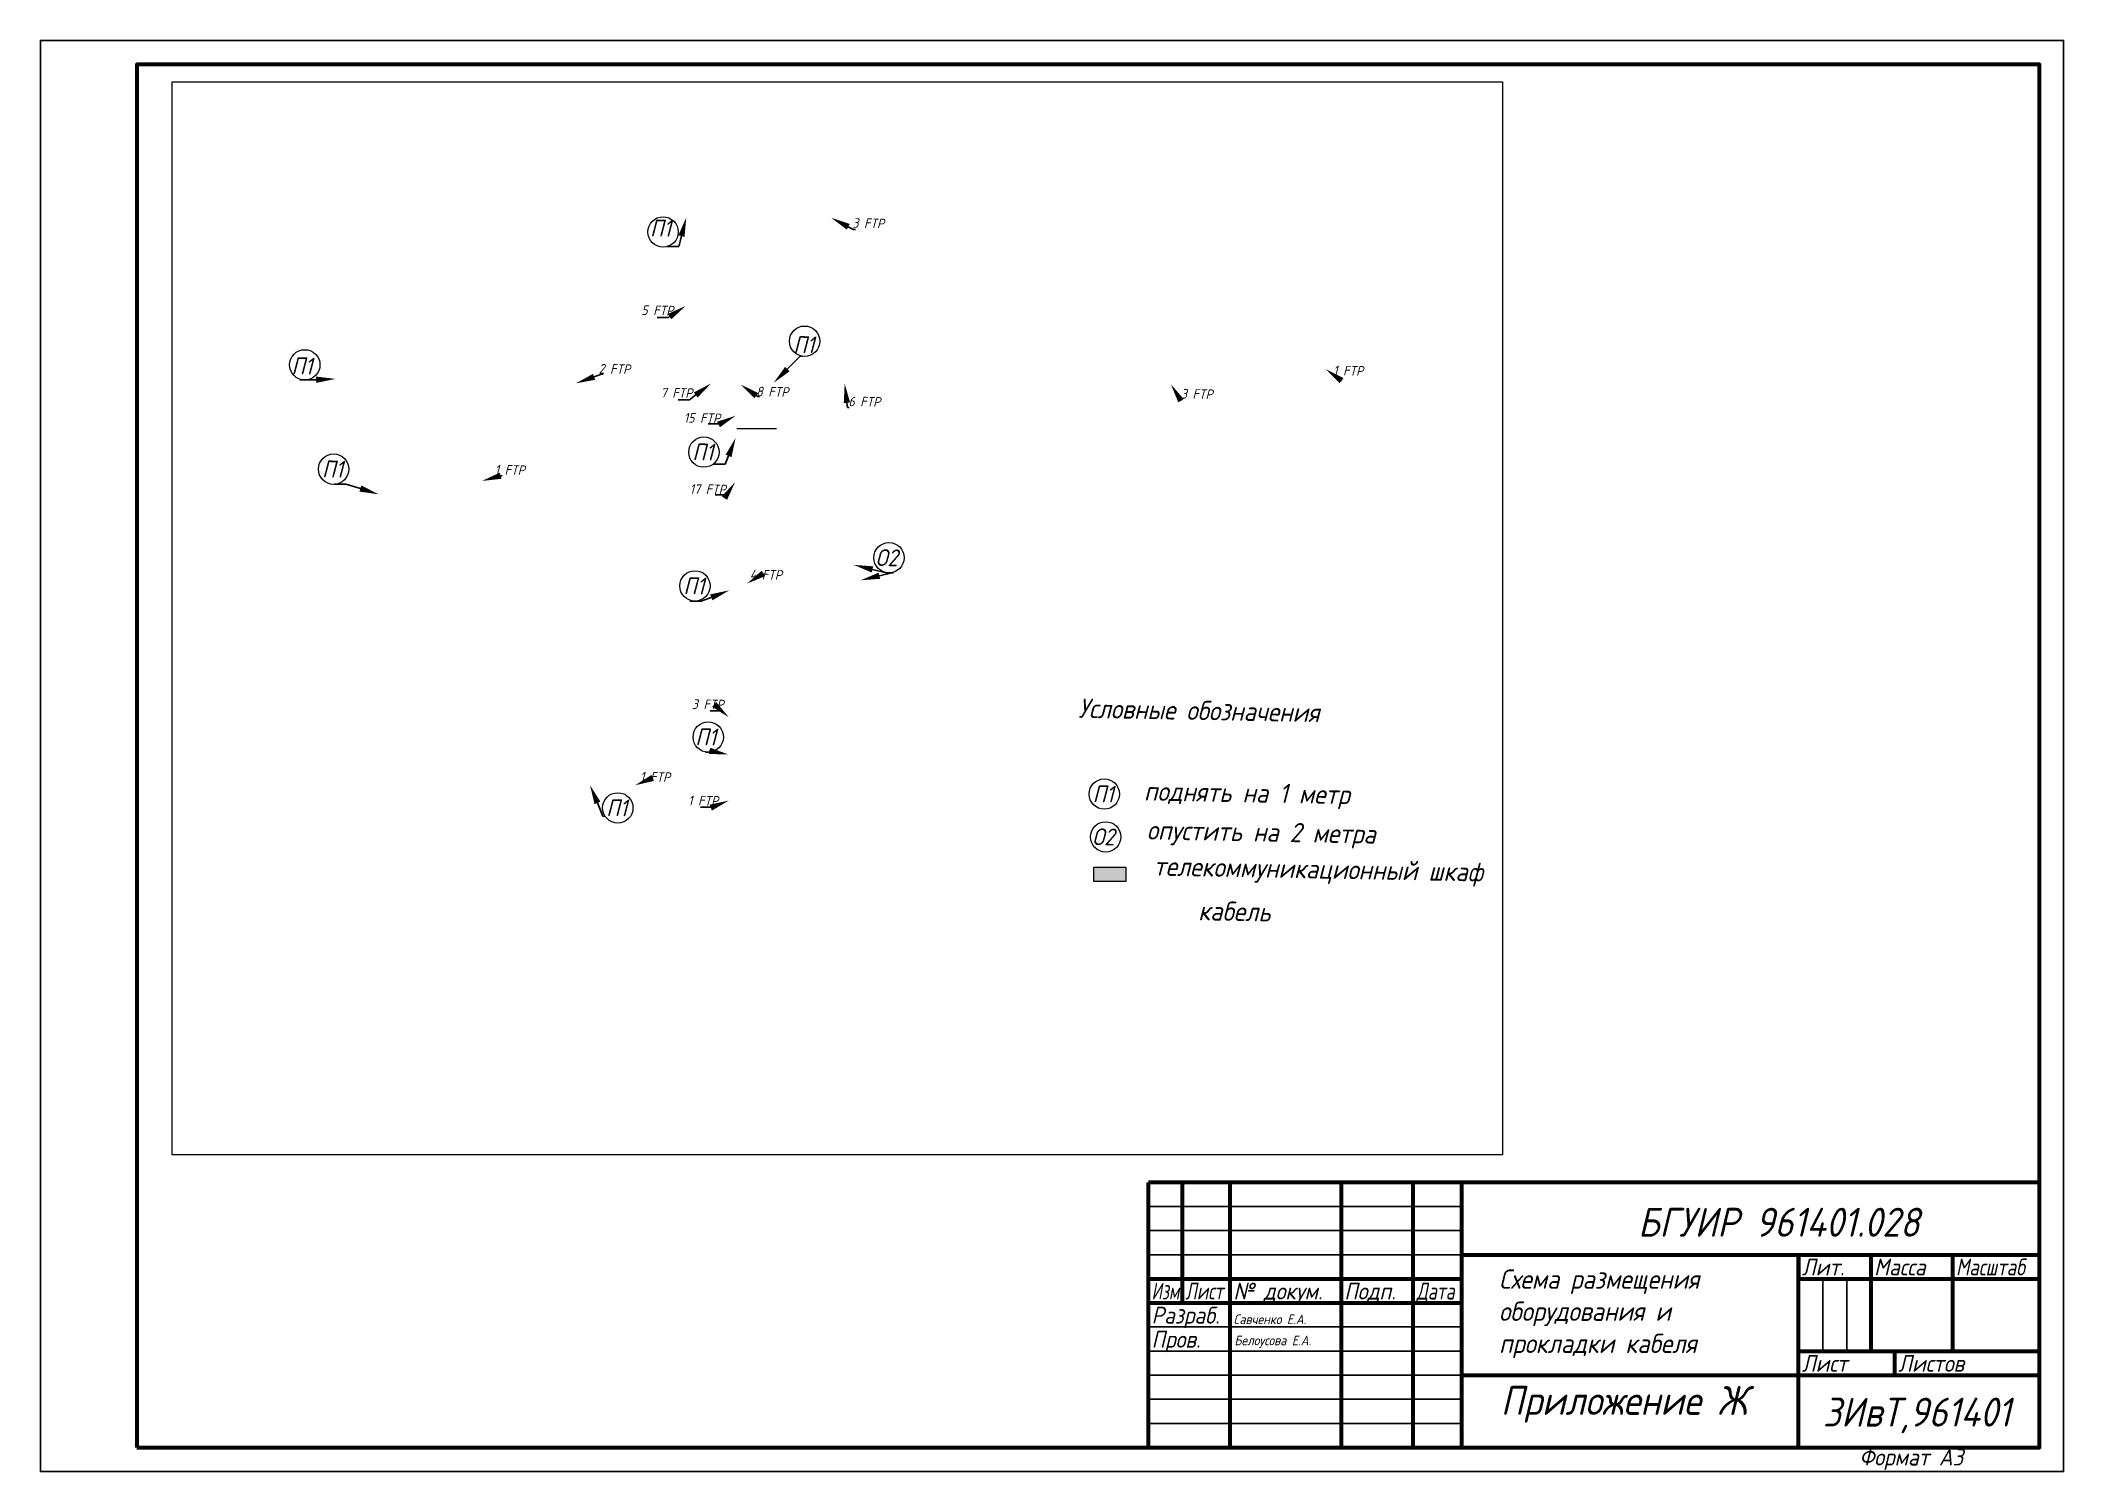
# Model space of a CAD drawing. Header units: millimetres. Extents: x 0 to 420, y 0 to 297.
import ezdxf
from ezdxf import colors
from ezdxf.entities.mleader import LeaderData, LeaderLine
from ezdxf.math import Vec2, Vec3

# ---------------------------------------------------------------- set-up
doc = ezdxf.new("R2010")
doc.units = ezdxf.units.MM
doc.header["$LTSCALE"] = 0.5
doc.layers.get('0').update_dxf_attribs({"lineweight": 60})
doc.layers.get('Defpoints').update_dxf_attribs({"color": 5})
doc.layers.add('4-текст', color=7, linetype='Continuous', true_color=0x00ad00)
doc.layers.add('rf', color=7, linetype='Continuous', lineweight=60)
doc.layers.add('просто', color=7, linetype='Continuous')
doc.layers.add('Текст на комнате', color=250, linetype='Continuous')
doc.styles.get("Standard").update_dxf_attribs({"font": 'isocpeui.ttf', "width": 0.9})
picture_1 = doc.add_image_def('image1.png', size_in_pixel=(2088, 1684))

msp = doc.modelspace()

# ---------------------------------------------------------------- hatches: boundary and pattern name
at = {"layer": 'Текст на комнате', "lineweight": 18}
h = msp.add_hatch(color=256, dxfattribs=at)
h.set_gradient(color2=(0, 0, 0), tint=1)
h.paths.add_polyline_path([(218.7, 125.41), (218.7, 122.43), (225.35, 122.43), (225.35, 125.41)])

# ---------------------------------------------------------------- linework, layer by layer
at = {"lineweight": 60}
for p, q in [((230, 5), (230, 60)), ((237, 60), (237, 35)), ((247, 5), (247, 60)), ((270, 60), (270, 5)), ((285, 5), (285, 60)), ((295, 60), (295, 5)), ((295, 45), (415, 45)), ((365, 5), (365, 45)), ((380, 45), (380, 25)), ((397, 25), (397, 45)), ((230, 40), (295, 40)), ((365, 40), (415, 40)), ((230, 35), (295, 35)), ((365, 25), (415, 25)), ((385, 20), (385, 25)), ((295, 20), (415, 20))]:
    msp.add_line(p, q, dxfattribs=at)
at = {"lineweight": -3}
for p, q in [((230, 55), (295, 55)), ((230, 50), (295, 50)), ((230, 45), (295, 45)), ((370, 25), (370, 40)), ((375, 40), (375, 25)), ((230, 30), (295, 30)), ((230, 25), (295, 25)), ((230, 20), (295, 20)), ((230, 15), (295, 15)), ((230, 10), (295, 10))]:
    msp.add_line(p, q, dxfattribs=at)
msp.add_line((365, 45), (365, 40))
at = {"lineweight": 60}
msp.add_lwpolyline([(20, 5), (415, 5), (415, 292), (20, 292)], close=True, dxfattribs=at)
at = {"layer": 'Defpoints'}
msp.add_lwpolyline([(0, 0), (420, 0), (420, 297), (0, 297)], close=True, dxfattribs=at)
at = {"layer": 'rf', "lineweight": 60}
msp.add_line((415, 60), (230, 60), dxfattribs=at)
at = {"layer": 'Текст на комнате', "lineweight": 18}
msp.add_line((144.57, 216.5), (152.83, 216.5), dxfattribs=at)
msp.add_lwpolyline([(218.7, 125.41), (225.35, 125.41), (225.35, 122.43), (218.7, 122.43)], close=True, dxfattribs=at)
for centre in [(129.26, 257.26), (158.64, 234.59), (54.88, 229.68), (137.73, 211.57), (60.86, 208.03), (176.15, 189.65), (135.88, 183.8), (138.63, 152.43), (220.86, 140.6), (119.86, 137.73), (221.14, 131.71)]:
    msp.add_circle(centre, 3.15, dxfattribs=at)

# ---------------------------------------------------------------- texts
at = {"lineweight": 18, "width": 0.9}
for s, height, p in [('Савченко Е.А.', 2, (247.7, 30.59)), ('Белоусова Е.А.', 2, (247.87, 26.21)), ('ЗИвТ,961401', 6, (370.04, 9.33))]:
    msp.add_text(s, height=height, dxfattribs=at).set_placement(p)
at = {"lineweight": -3, "width": 0.9}
msp.add_text('Формат А3', height=3.5, dxfattribs=at).set_placement((377.6, 1.25))
at = {"lineweight": 18, "attachment_point": 1}
for s, width, gutter_width, insert, char_height in [('^I^I{\\H1.5x;БГУИР 961401.028}', 115.3255, 20, (299.67, 54.74), 4), ('Схема размещения оборудования и прокладки кабеля', 51.3238, 10, (302.82, 41.93), 4), ('Приложение Ж', 63.5568, 10, (303.16, 17.75), 6)]:
    msp.add_mtext_dynamic_manual_height_columns(s, width=width, gutter_width=gutter_width, heights=[0], dxfattribs=dict(at, insert=insert, char_height=char_height))
at = {"layer": '4-текст', "lineweight": -3}
for s, width, p in [('Лит.', 0.9, (365.67, 40.7)), ('Масса', 0.9, (380.67, 40.7)), ('Масштаб', 0.8, (397.67, 40.7)), ('Изм.', 0.7, (230.67, 35.7)), ('Лист', 0.75, (237.67, 35.7)), ('№ докум.', 0.9, (247.67, 35.7)), ('Подп.', 0.9, (270.67, 35.7)), ('Дата', 0.75, (285.67, 35.7)), ('Разраб.', 0.9, (230.67, 30.7)), ('Пров.', 0.9, (230.67, 25.7)), ('Лист', 0.9, (365.67, 20.7)), ('Листов', 0.9, (385.67, 20.7))]:
    msp.add_text(s, height=3.5, dxfattribs=dict(at, width=width)).set_placement(p)
at = {"layer": 'Текст на комнате', "lineweight": 18, "width": 0.9}
for s, height, p in [('П1', 3.5, (126.56, 256.35)), ('3 FTP', 2, (168.56, 258.12)), ('5 FTP', 2, (124.76, 240.04)), ('П1', 3.5, (156.3, 232.15)), ('П1', 3.5, (52.12, 227.75)), ('2 FTP', 2, (115.88, 227.88)), ('1 FTP', 2, (268.39, 227.52)), ('7 FTP', 2, (128.76, 222.92)), ('8 FTP', 2, (148.6, 223.15)), ('6 FTP', 2, (167.73, 221.1)), ('3 FTP', 2, (236.76, 222.68)), ('15 FTP', 2, (133.58, 217.7)), ('П1', 3.5, (135.33, 209.88)), ('П1', 3.5, (58.46, 206.34)), ('1 FTP', 2, (94.33, 206.92)), ('17 FTP', 2, (134.8, 202.93)), ('О2', 3.5, (173.36, 187.95)), ('П1', 3.5, (133.48, 182.1)), ('4 FTP', 2, (147.26, 185.17)), ('3 FTP', 2, (135.23, 158.28)), ('Условные обозначения', 4, (215.47, 156.42)), ('П1', 3.5, (135.94, 150.74)), ('1 FTP', 2, (124.5, 143.2)), ('П1', 3.5, (117.46, 136.04)), ('1 FTP', 2, (134.48, 138.28)), ('П1', 3.5, (218.45, 138.91)), ('поднять на 1 метр', 4, (229.08, 139.26)), ('опустить на 2 метра', 4, (229.68, 131.17)), ('О2', 3.5, (218.35, 130.01)), ('телекоммуникационный шкаф', 4, (231.06, 123.68)), ('кабель', 4, (240.34, 114.41))]:
    msp.add_text(s, height=height, rotation=358.9684, dxfattribs=at).set_placement(p)

# ---------------------------------------------------------------- pictures from other files: only their frames are drawn
at = {"layer": 'просто', "lineweight": 18}
image = msp.add_image(picture_1, insert=(27.36, 65.7), size_in_units=(276.19, 222.75), dxfattribs=at)
image.dxf.flags = 15

# ---------------------------------------------------------------- leaders
at = {"layer": 'Текст на комнате', "lineweight": 18}
ml = msp.add_multileader_mtext('Standard', dxfattribs=at)
ml.set_content('', color=256)
ml.set_leader_properties()
ml.build(insert=Vec2(0, 0))
ml.multileader.update_dxf_attribs({"text_right_attachment_type": 6, "dogleg_length": 0.36})
ctx = ml.context
ctx.base_point, ctx.plane_origin = Vec3(128.16, 256.26), Vec3(134.07, 260.9)
ctx.right_attachment, ctx.text_align_type = 6, 2
notes = []
notes.append((ctx, [(0, (1, 1, 0), (132.52, 254.26), (-1, 0), 0.36, [(0, [(134.07, 260.27)], 0, [])])]))
ctx.mtext.insert, ctx.mtext.alignment, ctx.mtext.flow_direction = Vec3(130.16, 258.26), 3, 5
ml = msp.add_multileader_mtext('Standard', dxfattribs=at)
ml.set_content('', color=256)
ml.set_leader_properties()
ml.build(insert=Vec2(0, 0))
ml.multileader.update_dxf_attribs({"text_right_attachment_type": 6, "dogleg_length": 0.36})
ctx = ml.context
ctx.base_point, ctx.plane_origin = Vec3(169.18, 257.75), Vec3(164.17, 261.04)
ctx.right_attachment = 6
notes.append((ctx, [(0, (1, 1, 0), (168.82, 257.75), (1, 0), 0.36, [(0, [(164.17, 260.19)], 0, [])])]))
ctx.mtext.insert, ctx.mtext.flow_direction = Vec3(171.18, 259.75), 5
ml = msp.add_multileader_mtext('Standard', dxfattribs=at)
ml.set_content('', color=256)
ml.set_leader_properties()
ml.build(insert=Vec2(0, 0))
ml.multileader.update_dxf_attribs({"text_right_attachment_type": 6, "dogleg_length": 0.36})
ctx = ml.context
ctx.base_point, ctx.plane_origin = Vec3(126.01, 241.53), Vec3(133.94, 241.9)
ctx.right_attachment, ctx.text_align_type = 6, 2
notes.append((ctx, [(0, (1, 1, 0), (130.37, 239.53), (-1, 0), 0.36, [(0, [(133.94, 241.9)], 0, [])])]))
ctx.mtext.insert, ctx.mtext.alignment, ctx.mtext.flow_direction = Vec3(128.01, 243.53), 3, 5
ml = msp.add_multileader_mtext('Standard', dxfattribs=at)
ml.set_content('', color=256)
ml.set_leader_properties()
ml.build(insert=Vec2(0, 0))
ml.multileader.update_dxf_attribs({"text_right_attachment_type": 6, "dogleg_length": 0.36})
ctx = ml.context
ctx.base_point, ctx.plane_origin = Vec3(158.11, 231.51), Vec3(152.21, 225.94)
ctx.right_attachment = 6
notes.append((ctx, [(0, (1, 1, 0), (157.75, 231.51), (1, 0), 0.36, [(0, [(152.21, 225.94)], 0, [])])]))
ctx.mtext.insert, ctx.mtext.flow_direction = Vec3(160.11, 233.51), 5
ml = msp.add_multileader_mtext('Standard', dxfattribs=at)
ml.set_content('', color=256)
ml.set_leader_properties()
ml.build(insert=Vec2(0, 0))
ml.multileader.update_dxf_attribs({"text_right_attachment_type": 6, "dogleg_length": 0.36})
ctx = ml.context
ctx.base_point, ctx.plane_origin = Vec3(51.83, 228.55), Vec3(60.95, 227.76)
ctx.right_attachment, ctx.text_align_type = 6, 2
notes.append((ctx, [(0, (1, 1, 0), (56.19, 226.55), (-1, 0), 0.36, [(0, [(61.23, 226.76)], 0, [])])]))
ctx.mtext.insert, ctx.mtext.alignment, ctx.mtext.flow_direction = Vec3(53.83, 230.55), 3, 5
ml = msp.add_multileader_mtext('Standard', dxfattribs=at)
ml.set_content('', color=256)
ml.set_leader_properties()
ml.build(insert=Vec2(0, 0))
ml.multileader.update_dxf_attribs({"text_right_attachment_type": 6, "dogleg_length": 0.36})
ctx = ml.context
ctx.base_point, ctx.plane_origin = Vec3(116.85, 227.74), Vec3(111.17, 225.85)
ctx.right_attachment = 6
notes.append((ctx, [(0, (1, 1, 0), (116.49, 227.74), (1, 0), 0.36, [(0, [(111.17, 225.85)], 0, [])])]))
ctx.mtext.insert, ctx.mtext.flow_direction = Vec3(118.85, 229.74), 5
ml = msp.add_multileader_mtext('Standard', dxfattribs=at)
ml.set_content('', color=256)
ml.set_leader_properties()
ml.build(insert=Vec2(0, 0))
ml.multileader.update_dxf_attribs({"text_right_attachment_type": 6, "dogleg_length": 0.36})
ctx = ml.context
ctx.base_point, ctx.plane_origin = Vec3(269.41, 227.17), Vec3(266.88, 228.75)
ctx.right_attachment = 6
notes.append((ctx, [(0, (1, 1, 0), (269.05, 227.17), (1, 0), 0.36, [(0, [(266.88, 228.75)], 0, [])])]))
ctx.mtext.insert, ctx.mtext.flow_direction = Vec3(271.41, 229.17), 5
ml = msp.add_multileader_mtext('Standard', dxfattribs=at)
ml.set_content('', color=256)
ml.set_leader_properties()
ml.build(insert=Vec2(0, 0))
ml.multileader.update_dxf_attribs({"text_right_attachment_type": 6, "dogleg_length": 0.36})
ctx = ml.context
ctx.base_point, ctx.plane_origin = Vec3(130.36, 224.44), Vec3(139.23, 225.83)
ctx.right_attachment, ctx.text_align_type = 6, 2
notes.append((ctx, [(0, (1, 1, 0), (134.72, 222.44), (-1, 0), 0.36, [(0, [(139.23, 225.83)], 0, [])])]))
ctx.mtext.insert, ctx.mtext.alignment, ctx.mtext.flow_direction = Vec3(132.36, 226.44), 3, 5
ml = msp.add_multileader_mtext('Standard', dxfattribs=at)
ml.set_content('', color=256)
ml.set_leader_properties()
ml.build(insert=Vec2(0, 0))
ml.multileader.update_dxf_attribs({"text_right_attachment_type": 6, "dogleg_length": 0.36})
ctx = ml.context
ctx.base_point, ctx.plane_origin = Vec3(149.27, 223.09), Vec3(145.35, 225.61)
ctx.right_attachment = 6
notes.append((ctx, [(0, (1, 1, 0), (148.91, 223.09), (1, 0), 0.36, [(0, [(145.35, 225.61)], 0, [])])]))
ctx.mtext.insert, ctx.mtext.flow_direction = Vec3(151.27, 225.09), 5
ml = msp.add_multileader_mtext('Standard', dxfattribs=at)
ml.set_content('', color=256)
ml.set_leader_properties()
ml.build(insert=Vec2(0, 0))
ml.multileader.update_dxf_attribs({"text_right_attachment_type": 6, "dogleg_length": 0.36})
ctx = ml.context
ctx.base_point, ctx.plane_origin = Vec3(167.9, 220.8), Vec3(166.96, 225.79)
ctx.right_attachment = 6
notes.append((ctx, [(0, (1, 1, 0), (167.54, 220.8), (1, 0), 0.36, [(0, [(166.96, 225.79)], 0, [])])]))
ctx.mtext.insert, ctx.mtext.flow_direction = Vec3(169.9, 222.8), 5
ml = msp.add_multileader_mtext('Standard', dxfattribs=at)
ml.set_content('', color=256)
ml.set_leader_properties()
ml.build(insert=Vec2(0, 0))
ml.multileader.update_dxf_attribs({"text_right_attachment_type": 6, "dogleg_length": 0.36})
ctx = ml.context
ctx.base_point, ctx.plane_origin = Vec3(236.97, 222.52), Vec3(234.68, 226.93)
ctx.right_attachment = 6
notes.append((ctx, [(0, (1, 1, 0), (236.61, 222.52), (1, 0), 0.36, [(0, [(234.68, 225.65)], 0, [])])]))
ctx.mtext.insert, ctx.mtext.flow_direction = Vec3(238.97, 224.52), 5
ml = msp.add_multileader_mtext('Standard', dxfattribs=at)
ml.set_content('', color=256)
ml.set_leader_properties()
ml.build(insert=Vec2(0, 0))
ml.multileader.update_dxf_attribs({"text_right_attachment_type": 6, "dogleg_length": 0.36})
ctx = ml.context
ctx.base_point, ctx.plane_origin = Vec3(136.63, 219.42), Vec3(144.33, 219.11)
ctx.right_attachment, ctx.text_align_type = 6, 2
notes.append((ctx, [(0, (1, 1, 0), (140.99, 217.42), (-1, 0), 0.36, [(0, [(144.33, 219.11)], 0, [])])]))
ctx.mtext.insert, ctx.mtext.alignment, ctx.mtext.flow_direction = Vec3(138.63, 221.42), 3, 5
ml = msp.add_multileader_mtext('Standard', dxfattribs=at)
ml.set_content('', color=256)
ml.set_leader_properties()
ml.build(insert=Vec2(0, 0))
ml.multileader.update_dxf_attribs({"text_right_attachment_type": 6, "dogleg_length": 0.36})
ctx = ml.context
ctx.base_point, ctx.plane_origin = Vec3(137.81, 211.06), Vec3(144.32, 214.5)
ctx.right_attachment, ctx.text_align_type = 6, 2
notes.append((ctx, [(0, (1, 1, 0), (142.17, 209.06), (-1, 0), 0.36, [(0, [(144.32, 214.5)], 0, [])])]))
ctx.mtext.insert, ctx.mtext.alignment, ctx.mtext.flow_direction = Vec3(139.81, 213.06), 3, 5
ml = msp.add_multileader_mtext('Standard', dxfattribs=at)
ml.set_content('', color=256)
ml.set_leader_properties()
ml.build(insert=Vec2(0, 0))
ml.multileader.update_dxf_attribs({"text_right_attachment_type": 6, "dogleg_length": 0.36})
ctx = ml.context
ctx.base_point, ctx.plane_origin = Vec3(59.02, 206.95), Vec3(70.23, 202.81)
ctx.right_attachment, ctx.text_align_type = 6, 2
notes.append((ctx, [(0, (1, 1, 0), (63.38, 204.95), (-1, 0), 0.36, [(0, [(70.23, 202.81)], 0, [])])]))
ctx.mtext.insert, ctx.mtext.alignment, ctx.mtext.flow_direction = Vec3(61.02, 208.95), 3, 5
ml = msp.add_multileader_mtext('Standard', dxfattribs=at)
ml.set_content('', color=256)
ml.set_leader_properties()
ml.build(insert=Vec2(0, 0))
ml.multileader.update_dxf_attribs({"text_right_attachment_type": 6, "dogleg_length": 0.36})
ctx = ml.context
ctx.base_point, ctx.plane_origin = Vec3(95.84, 206.65), Vec3(91.67, 205.59)
ctx.right_attachment = 6
notes.append((ctx, [(0, (1, 1, 0), (95.48, 206.65), (1, 0), 0.36, [(0, [(91.67, 205.59)], 0, [])])]))
ctx.mtext.insert, ctx.mtext.flow_direction = Vec3(97.84, 208.65), 5
ml = msp.add_multileader_mtext('Standard', dxfattribs=at)
ml.set_content('', color=256)
ml.set_leader_properties()
ml.build(insert=Vec2(0, 0))
ml.multileader.update_dxf_attribs({"text_right_attachment_type": 6, "dogleg_length": 0.36})
ctx = ml.context
ctx.base_point, ctx.plane_origin = Vec3(138.07, 204.67), Vec3(144.22, 205.36)
ctx.right_attachment, ctx.text_align_type = 6, 2
notes.append((ctx, [(0, (1, 1, 0), (142.43, 202.67), (-1, 0), 0.36, [(0, [(144.22, 205.36)], 0, [])])]))
ctx.mtext.insert, ctx.mtext.alignment, ctx.mtext.flow_direction = Vec3(140.07, 206.67), 3, 5
ml = msp.add_multileader_mtext('Standard', dxfattribs=at)
ml.set_content('', color=256)
ml.set_leader_properties()
ml.build(insert=Vec2(0, 0))
ml.multileader.update_dxf_attribs({"text_right_attachment_type": 6, "dogleg_length": 0.36})
ctx = ml.context
ctx.base_point, ctx.plane_origin = Vec3(148.34, 185.09), Vec3(146.68, 184.29)
ctx.right_attachment = 6
notes.append((ctx, [(0, (1, 1, 0), (147.98, 185.09), (1, 0), 0.36, [(0, [(146.68, 184.29)], 0, [])])]))
ctx.mtext.insert, ctx.mtext.flow_direction = Vec3(150.34, 187.09), 5
ml = msp.add_multileader_mtext('Standard', dxfattribs=at)
ml.set_content('', color=256)
ml.set_leader_properties()
ml.build(insert=Vec2(0, 0))
ml.multileader.update_dxf_attribs({"text_right_attachment_type": 6, "dogleg_length": 0.36})
ctx = ml.context
ctx.base_point, ctx.plane_origin = Vec3(175.94, 186.54), Vec3(168.84, 188.16)
ctx.right_attachment = 6
notes.append((ctx, [(0, (1, 1, 0), (175.58, 186.54), (1, 0), 0.36, [(0, [(168.84, 188.16)], 0, [])])]))
ctx.mtext.insert, ctx.mtext.flow_direction = Vec3(177.94, 188.54), 5
ml = msp.add_multileader_mtext('Standard', dxfattribs=at)
ml.set_content('', color=256)
ml.set_leader_properties()
ml.build(insert=Vec2(0, 0))
ml.multileader.update_dxf_attribs({"text_right_attachment_type": 6, "dogleg_length": 0.36})
ctx = ml.context
ctx.base_point, ctx.plane_origin = Vec3(177.12, 186.54), Vec3(170.28, 184.97)
ctx.right_attachment = 6
notes.append((ctx, [(0, (1, 1, 0), (176.76, 186.54), (1, 0), 0.36, [(0, [(170.28, 184.97)], 0, [])])]))
ctx.mtext.insert, ctx.mtext.flow_direction = Vec3(179.12, 188.54), 5
ml = msp.add_multileader_mtext('Standard', dxfattribs=at)
ml.set_content('', color=256)
ml.set_leader_properties()
ml.build(insert=Vec2(0, 0))
ml.multileader.update_dxf_attribs({"text_right_attachment_type": 6, "dogleg_length": 0.36})
ctx = ml.context
ctx.base_point, ctx.plane_origin = Vec3(132.8, 182.6), Vec3(142.99, 182.88)
ctx.right_attachment, ctx.text_align_type = 6, 2
notes.append((ctx, [(0, (1, 1, 0), (137.16, 180.6), (-1, 0), 0.36, [(0, [(142.99, 182.88)], 0, [])])]))
ctx.mtext.insert, ctx.mtext.alignment, ctx.mtext.flow_direction = Vec3(134.8, 184.6), 3, 5
ml = msp.add_multileader_mtext('Standard', dxfattribs=at)
ml.set_content('', color=256)
ml.set_leader_properties()
ml.build(insert=Vec2(0, 0))
ml.multileader.update_dxf_attribs({"text_right_attachment_type": 6, "dogleg_length": 0.36})
ctx = ml.context
ctx.base_point, ctx.plane_origin = Vec3(137.02, 159.87), Vec3(142.87, 156.55)
ctx.right_attachment, ctx.text_align_type = 6, 2
notes.append((ctx, [(0, (1, 1, 0), (141.38, 157.87), (-1, 0), 0.36, [(0, [(142.87, 156.55)], 0, [])])]))
ctx.mtext.insert, ctx.mtext.alignment, ctx.mtext.flow_direction = Vec3(139.02, 161.87), 3, 5
ml = msp.add_multileader_mtext('Standard', dxfattribs=at)
ml.set_content('', color=256)
ml.set_leader_properties()
ml.build(insert=Vec2(0, 0))
ml.multileader.update_dxf_attribs({"text_right_attachment_type": 6, "dogleg_length": 0.36})
ctx = ml.context
ctx.base_point, ctx.plane_origin = Vec3(136.06, 151.28), Vec3(142.84, 148.81)
ctx.right_attachment, ctx.text_align_type = 6, 2
notes.append((ctx, [(0, (1, 1, 0), (140.42, 149.28), (-1, 0), 0.36, [(0, [(142.84, 148.81)], 0, [])])]))
ctx.mtext.insert, ctx.mtext.alignment, ctx.mtext.flow_direction = Vec3(138.06, 153.28), 3, 5
ml = msp.add_multileader_mtext('Standard', dxfattribs=at)
ml.set_content('', color=256)
ml.set_leader_properties()
ml.build(insert=Vec2(0, 0))
ml.multileader.update_dxf_attribs({"text_right_attachment_type": 6, "dogleg_length": 0.36})
ctx = ml.context
ctx.base_point, ctx.plane_origin = Vec3(125.26, 143.03), Vec3(123.42, 142.41)
ctx.right_attachment = 6
notes.append((ctx, [(0, (1, 1, 0), (124.9, 143.03), (1, 0), 0.36, [(0, [(123.42, 142.41)], 0, [])])]))
ctx.mtext.insert, ctx.mtext.flow_direction = Vec3(127.26, 145.03), 5
ml = msp.add_multileader_mtext('Standard', dxfattribs=at)
ml.set_content('', color=256)
ml.set_leader_properties()
ml.build(insert=Vec2(0, 0))
ml.multileader.update_dxf_attribs({"text_right_attachment_type": 6, "dogleg_length": 0.36})
ctx = ml.context
ctx.base_point, ctx.plane_origin = Vec3(117.14, 136.04), Vec3(114.09, 142.45)
ctx.right_attachment = 6
notes.append((ctx, [(0, (1, 1, 0), (116.78, 136.04), (1, 0), 0.36, [(0, [(114.09, 142.45)], 0, [])])]))
ctx.mtext.insert, ctx.mtext.flow_direction = Vec3(119.14, 138.04), 5
ml = msp.add_multileader_mtext('Standard', dxfattribs=at)
ml.set_content('', color=256)
ml.set_leader_properties()
ml.build(insert=Vec2(0, 0))
ml.multileader.update_dxf_attribs({"text_right_attachment_type": 6, "dogleg_length": 0.36})
ctx = ml.context
ctx.base_point, ctx.plane_origin = Vec3(135.06, 139.88), Vec3(142.87, 139.25)
ctx.right_attachment, ctx.text_align_type = 6, 2
notes.append((ctx, [(0, (1, 1, 0), (139.42, 137.88), (-1, 0), 0.36, [(0, [(142.87, 139.25)], 0, [])])]))
ctx.mtext.insert, ctx.mtext.alignment, ctx.mtext.flow_direction = Vec3(137.06, 141.88), 3, 5
for ctx, leaders in notes:
    for number, flags, end, landing, length, lines in leaders:
        leader = LeaderData()
        leader.index, (leader.has_last_leader_line, leader.has_dogleg_vector, leader.attachment_direction) = number, flags
        leader.last_leader_point, leader.dogleg_vector, leader.dogleg_length = Vec3(end), Vec3(landing), length
        for number, points, colour, breaks in lines:
            line = LeaderLine()
            line.index, line.vertices, line.color, line.breaks = number, Vec3.list(points), colors.encode_raw_color(colour), breaks
            leader.lines.append(line)
        ctx.leaders.append(leader)

doc.saveas('drawing.dxf')
